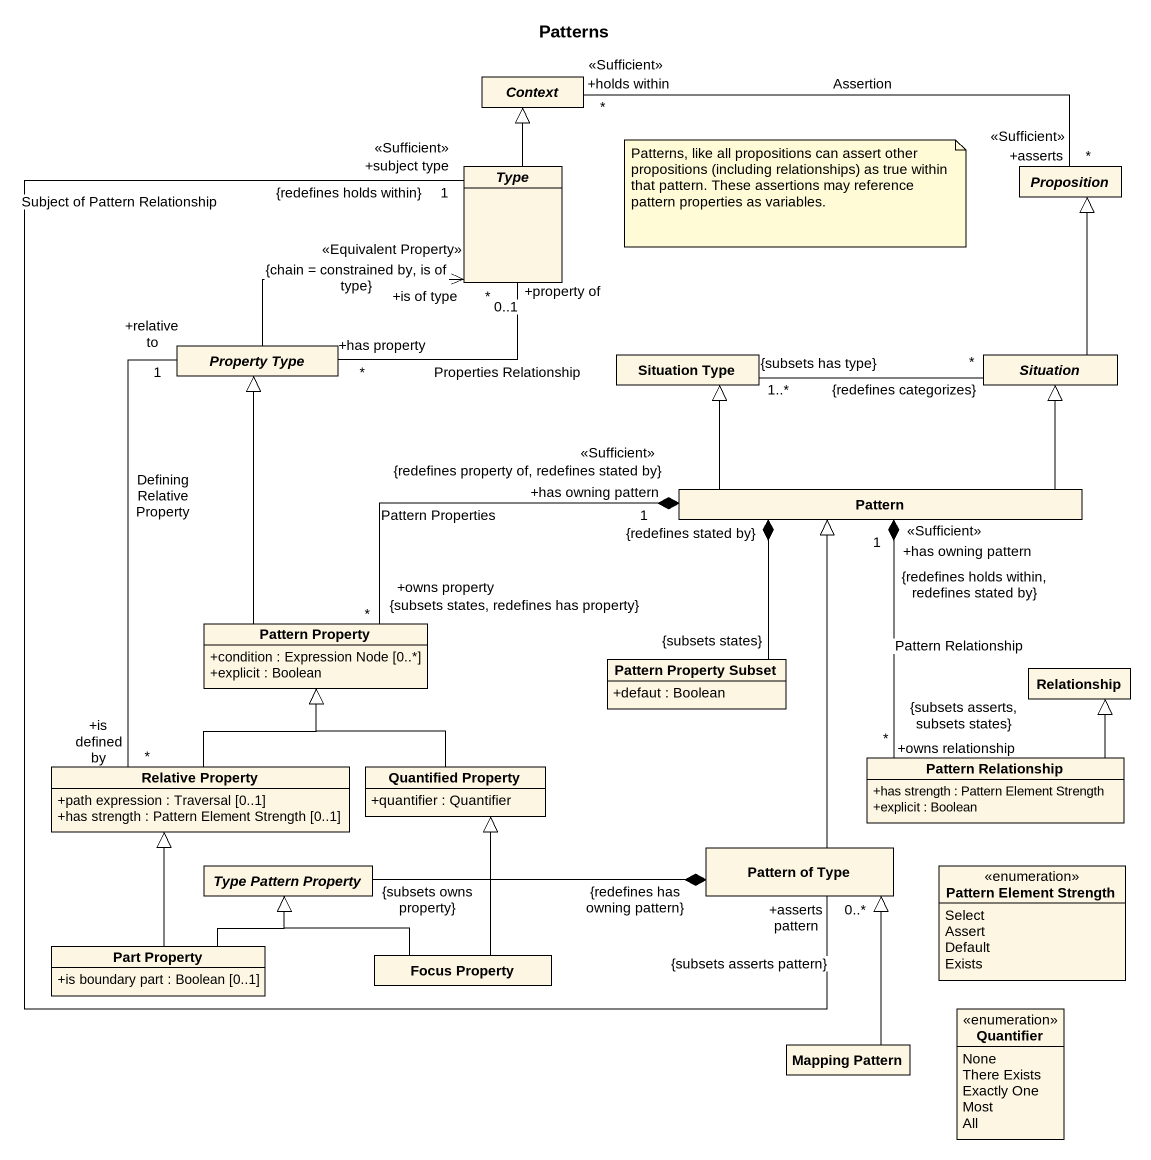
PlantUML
@startuml
title Patterns
hide circle
hide empty members
skinparam classAttributeIconSize 0
abstract class Context
abstract class Type
abstract class Proposition
abstract class "Property Type" as Property_Type
class "Situation Type" as Situation_Type
abstract class Situation
class Pattern
class "Pattern Property" as Pattern_Property {
  +condition : Expression Node [0..*]
  +explicit : Boolean
}
class "Pattern Property Subset" as Pattern_Property_Subset {
  +defaut : Boolean
}
class Relationship
class "Pattern Relationship" as Pattern_Relationship {
  +has strength : Pattern Element Strength
  +explicit : Boolean
}
class "Relative Property" as Relative_Property {
  +path expression : Traversal [0..1]
  +has strength : Pattern Element Strength [0..1]
}
class "Quantified Property" as Quantified_Property {
  +quantifier : Quantifier
}
abstract class "Type Pattern Property" as Type_Pattern_Property
class "Pattern of Type" as Pattern_of_Type
enum "Pattern Element Strength" as Pattern_Element_Strength {
  Select
  Assert
  Default
  Exists
}
class "Part Property" as Part_Property {
  +is boundary part : Boolean [0..1]
}
class "Focus Property" as Focus_Property
class "Mapping Pattern" as Mapping_Pattern
enum Quantifier {
  None
  There Exists
  Exactly One
  Most
  All
}
Context "+holds within\n*\n<<Sufficient>>" -right- "+asserts\n*\n<<Sufficient>>" Proposition : Assertion
Type -up-|> Context
Type "+property of\n0..1" -left- "+has property\n*" Property_Type : Properties Relationship
Type "+subject type\n1\n{redefines holds within}\n<<Sufficient>>" -- "+asserts pattern\n0..*\n{subsets asserts pattern}" Pattern_of_Type : Subject of Pattern Relationship
Property_Type -right-> "+is of type\n<<Equivalent Property>>\n*\n{chain = constrained by, is of type}" Type
Situation_Type "1..*\n{subsets has type}" -right- "{redefines categorizes}\n*" Situation
Situation -up-|> Proposition
Pattern -up-|> Situation_Type
Pattern -up-|> Situation
Pattern "{redefines property of, redefines stated by}\n1\n+has owning pattern\n<<Sufficient>>" *-left- "{subsets states, redefines has property}\n*\n+owns property" Pattern_Property : Pattern Properties
Pattern "{redefines stated by}" *-- "{subsets states}" Pattern_Property_Subset
Pattern "1\n{redefines holds within, redefines stated by}\n+has owning pattern\n<<Sufficient>>" *-- "*\n{subsets asserts, subsets states}\n+owns relationship" Pattern_Relationship : Pattern Relationship
Pattern_Property -up-|> Property_Type
Pattern_Relationship -up-|> Relationship
Relative_Property "+is defined by\n*" -up- "+relative to\n1" Property_Type : Defining Relative Property
Relative_Property -up-|> Pattern_Property
Quantified_Property -up-|> Pattern_Property
Pattern_of_Type -up-|> Pattern
Pattern_of_Type "{redefines has owning pattern}" *-left- "{subsets owns property}" Type_Pattern_Property
Part_Property -up-|> Relative_Property
Part_Property -up-|> Type_Pattern_Property
Focus_Property -up-|> Quantified_Property
Focus_Property -left-|> Type_Pattern_Property
Mapping_Pattern -up-|> Pattern_of_Type
note as N1
  Patterns, like all propositions can assert other propositions (including relationships) as true within that pattern. These assertions may reference pattern properties as variables.
end note
@enduml
